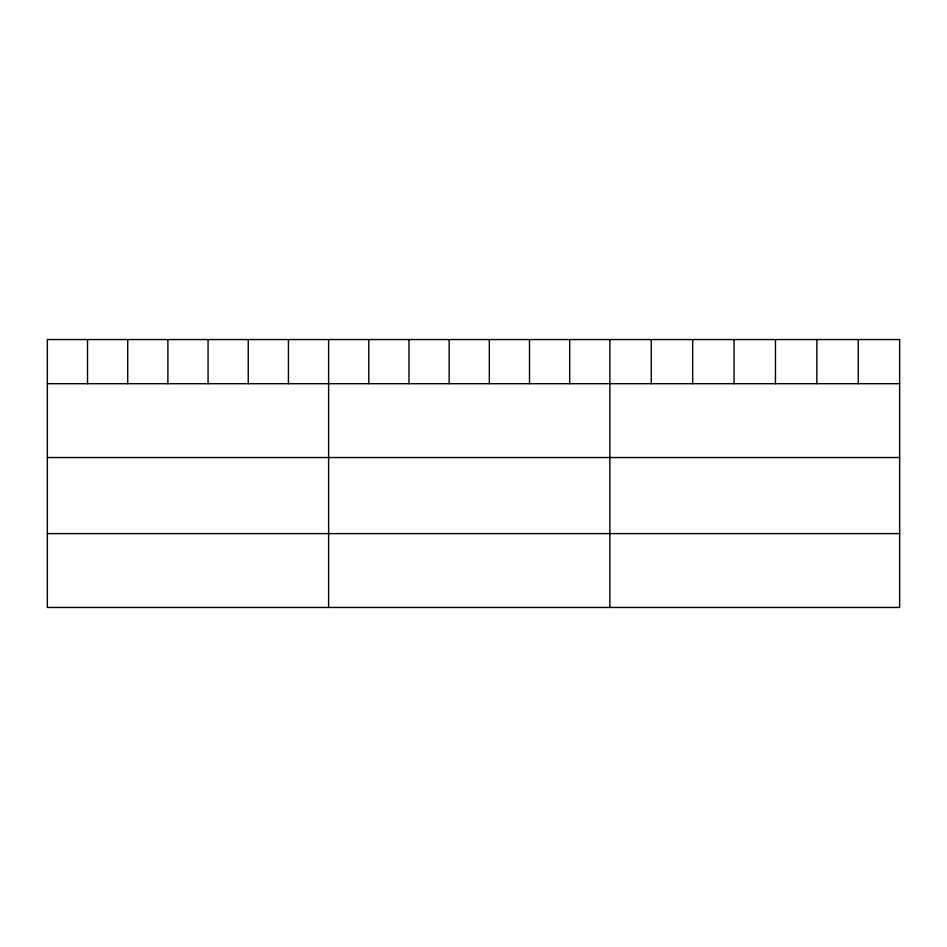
<?xml version="1.0" encoding="UTF-8"?>
<svg xmlns="http://www.w3.org/2000/svg" width="947" height="947" viewBox="0 0 947 947"><rect width="100%" height="100%" fill="white"/><g stroke="black" fill="none" stroke-linecap="round" stroke-linejoin="round"><path stroke-width="1.42" d="M47.35 383.689L899.65 383.689M47.35 457.531L899.65 457.531M47.35 533.611L899.65 533.611M858.254 339.547L858.254 383.689M816.859 339.547L816.859 383.689M775.463 339.547L775.463 383.689M734.055 339.547L734.055 383.689M692.659 339.547L692.659 383.689M651.264 339.547L651.264 383.689M609.868 339.547L609.868 607.453M569.692 339.547L569.692 383.689M529.503 339.547L529.503 383.689M489.327 339.547L489.327 383.689M449.15 339.547L449.15 383.689M408.974 339.547L408.974 383.689M368.785 339.547L368.785 383.689M328.609 339.547L328.609 607.453M288.433 339.547L288.433 383.689M248.244 339.547L248.244 383.689M208.068 339.547L208.068 383.689M167.891 339.547L167.891 383.689M127.715 339.547L127.715 383.689M87.526 339.547L87.526 383.689M899.65 339.547L47.35 339.547L47.35 607.453L899.65 607.453L899.65 339.547"/></g></svg>
